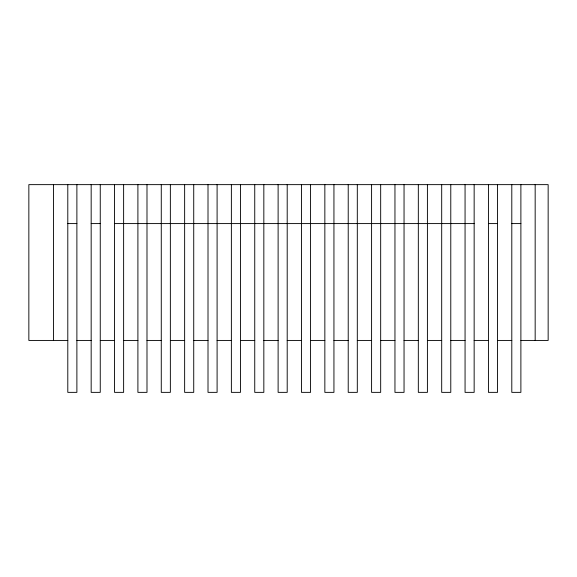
<?xml version="1.0" encoding="UTF-8"?>
<svg xmlns="http://www.w3.org/2000/svg" width="577" height="577" viewBox="0 0 577 577"><rect width="100%" height="100%" fill="white"/><g stroke="black" fill="none" stroke-linecap="round" stroke-linejoin="round"><path stroke-width="0.87" d="M67.797 223.587L76.885 223.587M91.166 223.587L100.254 223.587M114.534 223.587L474.15 223.587M488.43 223.587L497.518 223.587M511.799 223.587L520.887 223.587M67.797 340.43L28.85 340.43L28.85 184.64L548.15 184.64L548.15 340.43L520.887 340.43M76.885 340.43L91.166 340.43M100.254 340.43L114.534 340.43M123.622 340.43L137.903 340.43M146.991 340.43L161.271 340.43M170.359 340.43L184.64 340.43M193.728 340.43L208.008 340.43M217.096 340.43L231.377 340.43M240.465 340.43L254.745 340.43M263.833 340.43L278.114 340.43M287.202 340.43L301.482 340.43M310.57 340.43L324.851 340.43M333.939 340.43L348.219 340.43M357.307 340.43L371.588 340.43M380.676 340.43L394.957 340.43M404.044 340.43L418.325 340.43M427.413 340.43L441.693 340.43M450.781 340.43L465.062 340.43M474.15 340.43L488.43 340.43M497.518 340.43L511.799 340.43M535.167 184.64L535.167 340.43M520.887 184.64L520.887 392.36L511.799 392.36L511.799 184.64M497.518 184.64L497.518 392.36L488.43 392.36L488.43 184.64M474.15 184.64L474.15 392.36L465.062 392.36L465.062 184.64M450.781 184.64L450.781 392.36L441.693 392.36L441.693 184.64M427.413 184.64L427.413 392.36L418.325 392.36L418.325 184.64M404.044 184.64L404.044 392.36L394.957 392.36L394.957 184.64M380.676 184.64L380.676 392.36L371.588 392.36L371.588 184.64M357.307 184.64L357.307 392.36L348.219 392.36L348.219 184.64M333.939 184.64L333.939 392.36L324.851 392.36L324.851 184.64M310.57 184.64L310.57 392.36L301.482 392.36L301.482 184.64M287.202 184.64L287.202 392.36L278.114 392.36L278.114 184.64M263.833 184.64L263.833 392.36L254.745 392.36L254.745 184.64M240.465 184.64L240.465 392.36L231.377 392.36L231.377 184.64M217.096 184.64L217.096 392.36L208.008 392.36L208.008 184.64M193.728 184.64L193.728 392.36L184.64 392.36L184.64 184.64M170.359 184.64L170.359 392.36L161.271 392.36L161.271 184.64M146.991 184.64L146.991 392.36L137.903 392.36L137.903 184.64M123.622 184.64L123.622 392.36L114.534 392.36L114.534 184.64M100.254 184.64L100.254 392.36L91.166 392.36L91.166 184.64M76.885 184.64L76.885 392.36L67.797 392.36L67.797 184.64M53.517 184.64L53.517 340.43"/></g></svg>
